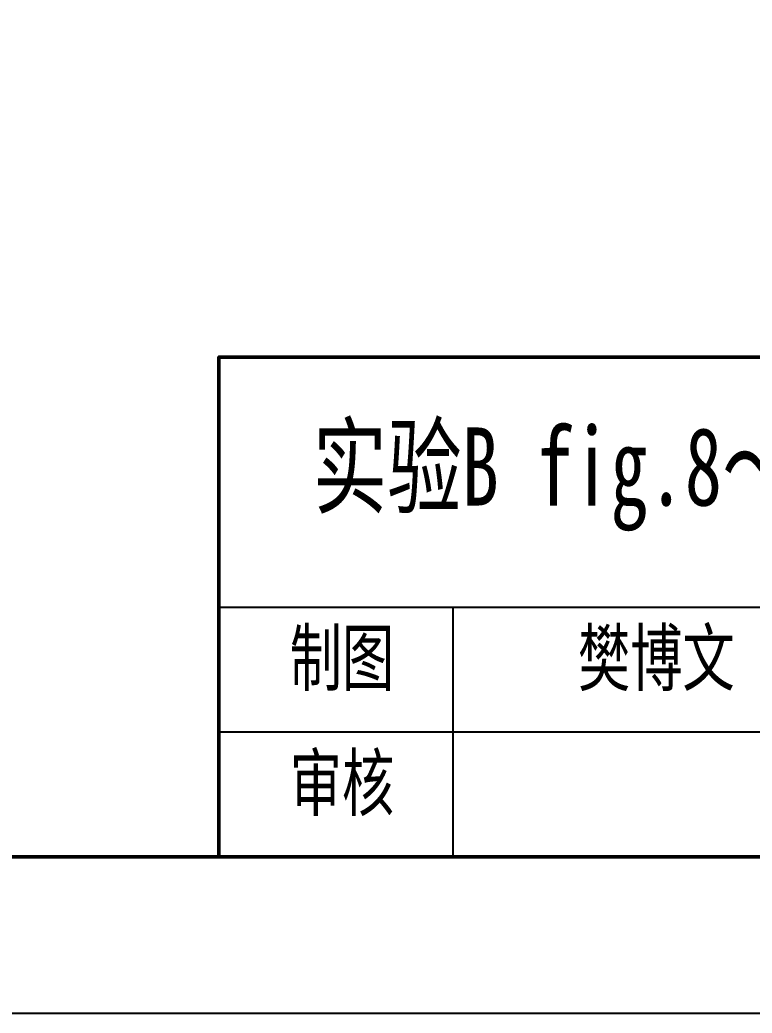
# Model space of a CAD drawing. Header units: millimetres. Extents: x 0 to 1320, y -350 to 297.
# Drawn here: x 707.3 to 754.1, y 0 to 63.6 of the extents above; entities that cross this region are included whole.
import ezdxf

# ---------------------------------------------------------------- set-up
doc = ezdxf.new("R2010")
doc.units = ezdxf.units.MM
doc.styles.add('Annotative', font='simfang.ttf', dxfattribs={"width": 0.7})
doc.styles.add('大字', font='simfang.ttf', dxfattribs={"width": 0.7})

msp = doc.modelspace()

# ---------------------------------------------------------------- linework, layer by layer
at = {"color": 1}
msp.add_lwpolyline([(450, 0), (870, 0), (870, 297), (450, 297), (450, 0)], dxfattribs=at)
at = {"lineweight": 50}
for points in [[(460, 10), (860, 10), (860, 287), (460, 287), (460, 10)], [(720, 10), (860, 10), (860, 42), (720, 42), (720, 10)]]:
    msp.add_lwpolyline(points, dxfattribs=at)
at = {"lineweight": 25}
for points in [[(720, 26), (735, 26), (780, 26), (780, 10)], [(735, 10), (735, 26)], [(780, 18), (720, 18)]]:
    msp.add_lwpolyline(points, dxfattribs=at)

# ---------------------------------------------------------------- texts
at = {"attachment_point": 1}
for s, width, insert, char_height, style in [('实验B fig.8～fig.13', 56.54661, (726, 37.5), 5, '大字'), ('制图', 7.36195, (724.541, 24.5), 3.5, 'Annotative')]:
    msp.add_mtext_dynamic_manual_height_columns(s, width=width, gutter_width=12.5, heights=[0], dxfattribs=dict(at, insert=insert, char_height=char_height, style=style))
at = {"char_height": 3.5, "attachment_point": 1, "style": 'Annotative'}
for s, insert in [('樊博文', (743, 24.5)), ('审核', (724.541, 16.5))]:
    msp.add_mtext(s, dxfattribs=dict(at, insert=insert))

doc.saveas('drawing.dxf')
